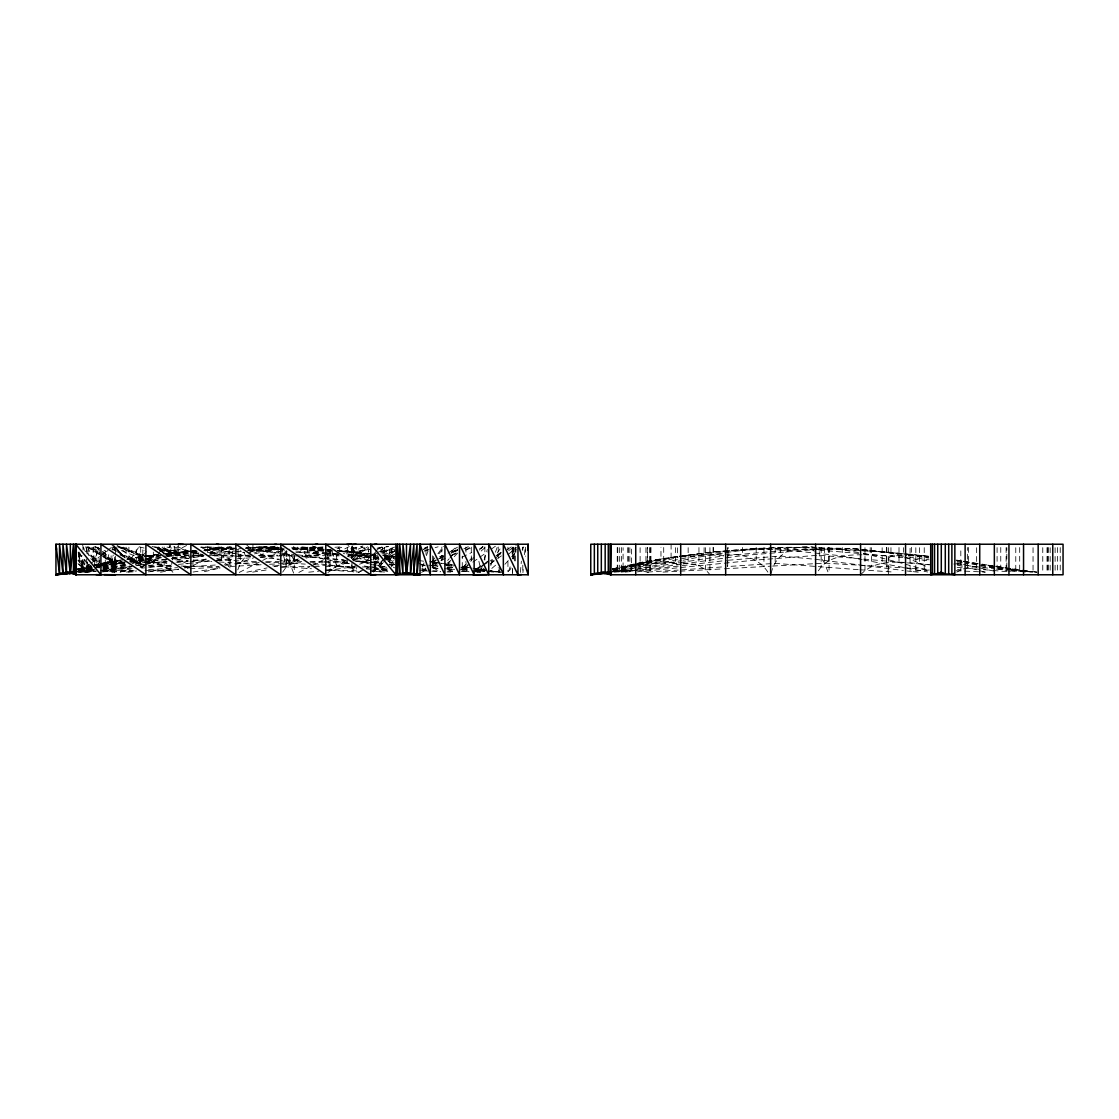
<?xml version="1.0" encoding="UTF-8"?>
<svg xmlns="http://www.w3.org/2000/svg" width="1119" height="1119" viewBox="0 0 1119 1119"><rect width="100%" height="100%" fill="white"/><g stroke="black" fill="none" stroke-linecap="round" stroke-linejoin="round"><path stroke-width="0.75" stroke-dasharray="5 3.75" d="M351.646 558.353L351.898 546.59M114.572 572.816L115.047 558.521M192.916 565.487L193.321 549.569M858.231 569.655L775.173 563.361L727.644 566.536L728.133 547.429M353.198 572.201L352.219 563.822M352.751 557.29L353.562 547.499M520.405 572.396L521.356 561.165M522.293 550.156L522.545 547.191M522.923 572.606L523.188 569.613M524.489 554.688L525.147 547.219M112.851 572.033L111.117 571.249L113.187 555.038M113.886 549.639L114.222 546.925M172.913 572.313L170.731 569.851L172.186 561.304M172.41 559.99L175.11 544.226M100.598 570.69L105.298 570.214L108.795 554.632M94.318 564.452L97.912 549.289M293.612 573.11L289.765 563.123L291.444 556.031M293.136 548.953L293.696 546.59M233.102 550.618L229.129 566.564L230.052 567.934M136.07 563.808L140.7 563.053L144.057 550.506M149.68 567.333L164.143 565.864L170.731 544.226M482.555 565.207L480.96 570.452L475.043 570.746L481.757 566.326M484.149 559.962L487.352 549.471M98.486 564.871L100.192 559.71M422.576 567.123L424.017 562.829M426.437 555.681L428.199 550.478M508.502 571.543L510.726 565.123M512.95 558.689L516.293 549.051M490.807 565.529L492.668 560.213M495.451 552.213L497.312 546.897M499.689 567.683L498.235 571.809L486.933 570.788M237.76 569.879L240.347 563.361L246.264 555.542M771.215 573.348C775.243 552.213 797.329 543.344 816.87 547.695M391.342 565.025L394.531 557.024M286.744 550.492L284.478 555.192L289.765 563.123L305.305 564.116M216.596 560.521L221.352 560.032L228.024 546.492M135.875 565.738L153.345 563.179L162.549 547.037M509.537 570.522L511.117 567.892M522.237 549.485L523.818 546.855M130.867 559.122L138.728 547.205M391.314 566.983L395.105 561.304M282.645 572.131L286.324 566.857L294.031 560.563L298.297 558.927M491.031 561.808L492.57 559.612M497.186 553.024L500.263 548.632M818.381 570.816C827.347 556.157 846.496 554.786 861.98 554.8M421.527 572.368L426.003 569.977L428.367 566.76M431.976 561.85L435.459 557.108M437.949 553.709L443.334 546.38M387.104 560.046L394.629 550.562M468.777 563.612L465.938 567.025L462.273 567.99L462.273 556.115M470.679 561.332L474.064 557.262M481.086 548.786L482.988 546.506M370.263 571.236L381.019 570.27L385.132 565.389M388.685 561.151L394.713 553.989M431.836 562.172L433.626 560.059M438.984 553.723L443.46 548.45M490.444 564.242L494.22 559.934M495.311 558.675L500.906 552.282M500.473 569.305L498.235 571.809L490.5 571.012M504.935 564.284L509.397 559.276M511.635 556.772L516.097 551.751M372.935 571.683L381.915 561.654M382.614 560.885L394.182 547.974M373.536 572.145L382.25 563.612M383.425 562.311L394.629 549.877M447.67 560.437L449.125 558.815M449.992 557.863L457.797 549.191M146.519 551.541L136.266 562.507L132.685 563.193M447.992 563.319L450.817 560.311M454.23 556.689L458.384 552.268M327.951 572.466L346.82 559.794M469.043 571.865L462.273 567.99L468.721 561.192M469.476 560.409L471.952 557.808M479.282 550.114L483.268 545.932M860.581 574.774C877.758 556.297 906.894 563.151 929.26 564.508M352.247 560.059L356.136 556.101L369.606 553.555M888.654 574.774L886.402 560.717L890.962 556.101L906.432 555.206M467.56 569.347L462.273 567.99L466.05 564.591M481.17 551.024L484.961 547.625M388.866 559.416L393.986 554.856M372.04 555.36L364.193 562.311L357.451 562.759M373.34 554.199L381.201 547.247M432.032 567.515L437.025 563.458M441.529 559.612L443.781 557.696M451.656 550.954L455.027 548.072M491.8 568.438L495.605 565.207M507.942 554.716L516.488 547.457M209.393 554.129L217.939 547.065M249.145 553.234L252.936 550.198L266.28 546.981M80.05 571.865L90.01 564.102M91.185 563.193L99.619 556.619M100.654 555.807L106.809 551.024M107.41 550.548L111.55 547.331M477.337 571.375L482.317 567.501M498.123 555.192L501.032 552.926M347.869 555.024L368.655 556.171L369.788 555.318M375.494 551.052L381.187 546.785M278.407 548.632L277.204 549.513L249.397 551.933M368.389 559.304L364.193 562.311L354.723 561.248M381.019 550.254L385.216 547.247M484.289 568.074L480.96 570.452L476.19 569.963M490.374 563.724L496.934 559.038M497.647 558.535L501.368 555.863M508.767 550.59L516.251 545.233M468.246 565.403L465.938 567.025L461.224 566.354M472.861 562.144L487.366 551.905M491.311 549.121L495.927 545.862M447.6 562.857L449.908 561.234M466.063 549.905L469.518 547.471M475.435 570.158L483.702 564.396M485.073 563.444L487.828 561.514M496.095 555.751L500.221 552.87M476.176 568.914L484.513 563.43M485.898 562.521L488.681 560.689M497.018 555.206L501.172 552.464M483.1 565.445L491.731 559.766M497.493 555.975L500.557 553.947M507.271 549.527L511.299 546.883M350.974 557.192L367.647 546.827M431.654 561.822L433.626 561.99L437.837 559.374M438.396 559.024L443.46 555.891M447.95 553.108L457.489 547.191M325.209 570.62L330.147 570.158L344.414 561.864M352.121 557.458L367.564 548.646M325.503 566.396L336.693 566.27L350.387 561.668M353.45 559.934L368.766 551.205M423.849 549.121L427.57 547.023M429.71 561.374L433.626 561.99L435.934 560.717M440.55 558.185L443.907 556.339M451.167 552.352L459.014 548.03M956.801 572.131L960.815 569.977L965.543 571.18M281.275 567.641L286.324 566.857L299.472 560.059M305.319 557.052L321.391 548.758M186.593 545.499L169.291 554.395L165.612 555.094M423.248 549.569L428.675 546.771M120.111 572.424L133.86 565.375M135.385 564.591L156.772 553.625M161.36 551.275L170.522 546.576M187.321 568.508L191.908 566.158M193.433 565.375L207.183 558.325M213.295 555.192L230.094 546.576M239.256 572.424L285.093 548.925M298.843 572.424L309.529 566.941M311.054 566.158L323.279 559.892M324.804 559.108L335.504 553.625M337.029 552.842L349.254 546.576M358.416 572.424L395.077 553.625M422.576 570.075L425.626 568.508M431.738 565.375L439.375 561.458M440.9 560.675L445.488 558.325M451.6 555.192L457.713 552.059M463.826 548.925L468.399 546.576M450.034 562.885L447.041 564.326L433.626 561.99L433.626 556.073M462.007 557.15L471.784 552.464M479.659 548.688L482.96 547.107M362.724 547.037L351.856 552.199L341.645 551.625M92.779 567.809L86.806 570.606L77.673 572.089M422.017 566.144L425.024 564.815M431.654 561.864L443.292 556.689M451.069 553.234L457.293 550.464M210.708 554.269L224.835 548.282L232.892 547.653M383.174 552.24L392.755 548.24M235.857 564.396L254.153 557.626M258.741 555.709L277.134 548.058M424.688 547.89L427.668 546.673M420.982 568.984L426.507 569.767M963.431 568.9C978.286 564.172 994.707 568.55 1010.009 569.487M424.479 551.219L427.626 549.947M439.669 556.675L442.9 555.43M452.608 551.695L457.461 549.835M303.976 556.758L322.468 549.681M432.228 562.745L434.787 561.766M451.461 555.43L457.867 552.996M465.56 550.072L471.98 547.639M326.804 570.438L351.953 567.081L355.744 565.654M359.535 564.228L372.165 559.458M373.382 559.01L381.565 555.933M383.09 555.346L394.923 550.898M167.528 556.591L178.816 554.464L188.44 551.052M440.536 556.409L443.418 555.402M453.475 551.849L457.797 550.324M337.798 553.499L302.27 555.919M342.596 551.807L356.989 546.757M373.522 554.464L394.643 547.079M284.268 561.067L294.031 560.563L297.85 559.234M305.501 556.577L320.719 552.017M78.61 569.333L90.024 566.2M612.988 569.473L636.263 563.99M78.008 568.9L91.059 565.627M612.387 569.039L645.999 561.248L677.61 556.325L677.61 547.681M282.701 564.619L299.584 560.143M306.13 558.143L330.678 550.688M336.959 548.786L343.771 546.715M343.715 551.807L362.934 545.974M424.688 550.646L429.15 549.359M435.123 547.653L438.102 546.799M78.959 570.172L91.548 566.606M636.263 563.892L610.191 571.194L633.927 569.851L616.835 572.033M96.486 566.354L102.361 564.717M103.829 564.312L119.915 560.353M612.68 571.291L633.046 565.864M634.641 565.417L660.965 559.066L677.778 556.744M77.141 568.956L94.765 565.347M612.289 568.858L632.836 564.717M96.584 565.221L121.719 559.612M637.886 563.458L660.965 559.066L660.965 547.527M77.826 571.305L90.345 567.99M353.184 560.283L369.13 556.059M370.725 555.639L375.522 554.367M381.901 552.688L394.657 549.303M77.561 569.305L88.905 566.732M77.91 569.221L93.674 565.529M613.394 569.053L623.087 566.606L623.087 547.681M612.708 569.221C679.723 554.618 748.429 545.219 817.15 548.044M78.05 571.222L92.975 567.99M94.597 567.599L122.586 560.899M613.002 571.208L677.61 556.325M78.68 569.655L90.569 566.774M250.055 554.954L216.457 558.381M254.447 553.891L276.435 548.52M77.407 569.333L89.688 566.396M95.828 564.927L98.892 564.186M101.969 563.458L123.342 559.486M95.311 564.969L98.836 564.144M104.123 562.899L111.187 561.248L104.696 555.066M77.826 571.907L125.468 561.668M129.678 560.703L144.855 557.178M634.655 567.599L677.918 557.584M204.357 571.655L220.849 567.851M228.36 566.13L231.353 565.431M611.939 572.005L633.032 567.976M128 559.668L142.798 556.325L156.982 554.548M93.926 564.997L99.675 563.752M100.206 563.64L111.187 561.248L100.64 555.01M79.085 570.396L90.205 567.99M101.339 565.585L121.943 561.724M246.865 572.187L267.161 567.892M274.225 566.41L281.289 564.913M79.085 569.081L88.583 567.095M612.317 569.403L636.124 564.885M103.619 567.333L125.314 562.843M613.296 571.809L636.459 567.739M638.166 567.389L704.103 554.395L722.608 552.199M96.318 565.207L100.78 564.298M103.745 563.682L118.292 561.011M96.388 564.997L99.087 564.452M104.501 563.375L120.74 560.143M637.9 563.668L660.965 559.066M120.824 560.675L93.339 566.102L124.782 562.381M126.797 559.486L142.798 556.325L157.261 554.842M381.943 553.891L394.839 551.345M96.388 565.025L112.655 561.864L116.138 563.836L124.531 563.277M634.459 564.396L647.467 561.864L647.467 547.443M130.112 561.878L161.947 555.793M103.969 568.662L125.51 564.563M635.046 569.375L681.303 560.577M929.343 570.005L910.083 571.361L905.061 570.704M161.64 557.71L132.154 563.179M378.586 551.863L395.035 548.758M682.996 560.255C727.112 551.373 772.166 544.715 817.248 548.268M79.995 569.557L90.01 567.697M613.142 569.879L633.088 566.312M77.547 571.236L92.192 568.69M102.472 566.843L124.489 562.899M160.521 572.201L178.746 569.011M184.453 568.004L189.475 567.123M127.258 558.885L146.113 556.087M95.045 569.249L78.931 571.431M102.78 567.99L128.028 563.85M103.731 569.095L127.678 565.179M289.639 554.339L280.533 555.486M299.962 552.66L320.621 549.289M637.257 569.305L723.881 555.807L704.103 554.395L682.59 555.961M377.089 548.212L388.307 546.45M126.993 558.787L142.798 556.325L142.798 547.261M77.519 571.963L93.115 569.501L75.365 571.194M252.656 572.131L266.126 570.019M148.449 556.493L156.408 555.262M166.339 553.723L195.867 550.45M130.112 560.451L145.61 558.059M148.771 557.57L158.241 556.101M164.549 555.122L187.405 552.24M377.914 548.212L388.335 546.618M637.718 564.647C651.678 563.319 667.679 558.717 680.548 565.85M193.111 572.033L220.135 567.934M129.552 559.332L143.652 557.22M100.304 566.032L125.09 562.493M129.566 561.822L160.912 557.136M165.388 556.465L197.559 551.947M135.413 563.766L164.885 559.43M171.333 558.465L203.798 554.506M100.78 570.62L134.196 565.99M681.303 564.186L634.921 570.746M683.01 563.934L742.498 555.556L817.08 549.401M79.813 571.403L93.115 569.501M137.064 565.151L166.927 561.276M175.991 560.004L203.154 556.185M127.454 558.899L146.995 556.185M148.295 556.017L157.415 554.744M163.178 553.961L191.573 550.842M96.346 566.578L98.976 566.214M679.457 556.521L713.083 551.863L759.647 548.282L817.164 549.947M634.711 566.088L650.964 563.836L671.092 562.507L681.331 562.913M102.934 568.172L124.838 565.193M315.922 546.897L301.319 548.883L289.22 549.219M205.113 550.926L234.123 548.058M78.596 572.466L93.982 570.494M163.29 553.751L191.881 551.149M292.786 549.149L322.971 547.89M679.303 556.115L713.083 551.863L799.889 547.289L812.016 549.513L816.87 553.29M231.339 546.925L205.518 550.086M92.849 570.522L79.883 572.145L94.318 570.382M614.345 572.187L636.711 570.144M103.074 569.263L129.776 566.032M194.65 551.387L197.07 551.094M724.287 552.003L751.199 548.8L787.748 550.198L813.667 549.499M103.466 570.858L129.37 567.795M140.281 566.494L144.365 566.018M148.365 565.543L166.885 563.361M177.459 562.116L188.034 560.871M638.599 570.816L678.869 566.046M682.24 565.654L726.441 560.437M127.594 558.913L143.568 557.122M148.1 556.619L161.164 555.206M166.06 554.674L197.084 551.303M205.239 550.408L224.835 548.282L240.949 548.66M278.883 547.359L248.026 550.632M126.405 572.047L136.602 570.956M130.266 561.962L143.931 560.535M145.302 560.381L161.709 558.675M172.648 557.528L189.055 555.807L154.562 547.555M612.625 571.557L631.606 570.033L631.606 547.667M166.451 553.905L195.363 550.954M205.882 549.877L235.116 548.212M148.086 567.053L172.088 565.053M178.439 564.41L211.827 561.011M100.668 571.977L130.405 569.291M141.651 568.144L144.869 567.823M637.229 571.851L756.178 560.032L819.29 555.192L929.609 564.829M86.485 572.103L95.884 571.166M621.059 572.131L633.186 570.914M91.198 567.137L82.96 567.948L75.239 561.165M166.871 559.528L131.245 562.843M171.976 559.024L205.98 555.709M308.76 572.159L318.635 571.236M322.971 546.897L301.319 548.883L292.954 548.52M83.841 572.159L99.143 570.774M625.241 572.075L633.592 571.319M148.337 571.837L178.704 569.403M210.358 553.933L243.103 551.066M207.686 555.556L244.753 552.338M727.322 555.5L787.748 550.198L813.289 552.87M104.291 569.403L130.182 567.179M140.546 566.298L144.001 566.004M267.861 547.051L244.641 548.366M204.259 549.779L216.387 548.8L233.256 549.443M193.041 551.094L193.321 560.241L206.819 559.15M728.133 560.241L780.475 556.031L813.289 559.108M192.594 550.772L196.175 550.492M205.728 549.751L224.835 548.282L211.687 547.121M216.121 560.283L231.885 559.22M237.144 558.829L250.292 557.808M260.811 557.01L277.904 555.695M147.764 555.961L159.36 555.122M165.976 554.632L190.202 553.346M291.402 547.918L325.601 547.974M334.931 547.289L340.218 546.911M101.046 570.13L132.042 568.242M140.071 567.655L142.742 567.445M84.918 572.271L94.947 571.543M147.82 556.702L158.604 555.919M166.689 555.346L189.643 554.87M148.491 569.739L177.487 567.655M184.299 567.151L189.419 566.787M681.289 556.8C709.796 556.954 752.318 543.806 769.494 574.774M681.611 569.865L722.524 566.913M281.848 549.205L247.397 548.814M292.674 548.478L314.341 547.023M192.832 566.536L217.911 564.857M225.828 564.34L258.237 562.423M953.794 564.032L962.34 563.458M111.662 572.145L135.777 570.578M324.608 562.2L350.709 563.193M647.705 572.061L678.212 570.089M274.84 546.715L245.593 547.89M102.822 571.739L132.797 570.732M93.464 570.228L86.806 570.606L78.26 559.864M375.173 555.01L347.603 555.989M261.133 564.745L229.129 566.564L224.262 564.703M269.553 564.27L304.312 562.549M189.936 568.774L219.338 567.123M908.152 555.108L928.63 556.353M680.03 571.194L722.734 568.886M724.441 568.788L770.879 566.172M772.614 566.074L824.577 563.123L928.364 569.305M863.63 554.702L903.467 556.171L903.467 547.639M203.798 550.52L239.536 548.632M133.609 562.479L145.96 562.773M148.589 562.633L167.011 561.64M177.529 561.081L188.062 560.521M128.181 572.103L136.7 571.655M150.31 570.928L170.731 569.851L170.731 564.717M663.007 572.103L678.324 571.291M266.378 562.004L279.386 561.332M372.809 569.529L388.027 569.907M195.433 553.08L198.916 552.912M207.63 552.478L240.739 550.814M247.705 550.464L283.848 549.359M1009.856 570.746L1036.446 572.131M119.817 554.884L136.266 562.507L167.304 562.535M176.019 562.13L188.23 561.57M189.964 561.486L209.155 560.605M432.06 565.654L432.535 567.305L437.543 567.095M310.369 562.311L323.055 561.822M324.244 561.78L345.253 560.955M275.274 546.925L246.502 547.75M815.401 549.457L836.131 548.883L886.682 552.199L928.448 556.227M103.759 570.97L131.902 570.242M280.323 549.443L246.306 547.163M818.772 549.359L852.538 548.548L928.504 556.199M144.994 570.452L170.731 569.851L164.143 565.864L146.463 558.661M272.714 565.822L286.324 566.857L309.837 566.578M314.313 566.536L322.706 566.438M327.769 565.543L357.101 567.039M362.262 567.011L369.13 566.955M370.851 566.941L386.307 566.829M212.806 555.528L233.284 555.43M238.403 555.402L248.642 555.36M258.881 555.304L277.652 555.22M279.358 555.206L289.597 555.248M250.796 556.017L237.787 556.003M259.384 556.003L297.122 555.933M193.769 555.821L203.21 555.863M214.219 555.905L236.221 555.989M149.345 561.598L164.143 565.864L174.144 565.976M181.012 566.046L219.128 566.466M304.955 555.444L325.433 555.709M327.14 555.723L339.071 555.877M149.051 565.906L173.991 566.27M183.404 566.41L188.118 566.466M419.681 570.494L426.325 570.634M432.857 570.788L439.613 570.942M447.712 571.11L454.454 571.263M461.21 571.417L469.309 571.599M818.562 547.737L852.538 548.548L906.852 555.01M278.855 547.611L254.852 546.925M325.279 569.795L361.325 570.998M236.067 549.555L238.879 549.667M250.124 550.1L287.289 551.919M193.251 555.01L204.078 555.416M683.038 562.983C693.039 563.123 703.977 566.13 709.922 574.774M372.347 562.675L364.193 562.311L352.191 558.996M373.718 562.731L380.516 563.025M818.87 548.128L836.131 548.883L861.686 552.982M279.009 547.904L258.825 546.897M216.596 558.717L221.352 560.032L257.818 561.682M265.147 562.004L289.765 563.123L289.765 553.681M956.06 570.732L985.405 572.089M422.94 570.816L440.69 571.627M447.041 571.921L450.803 572.103M295.878 552.352L323.363 553.737M325.083 553.821L339.547 554.562M353.324 560.801L372.319 561.738M374.054 561.822L382.698 562.242M389.608 562.577L393.063 562.745M484.961 570.662L477.114 569.893M477.421 571.921L480.666 572.089M447.67 567.221L454.971 567.599M284.352 559.654L299.36 560.843M310.019 561.416L323.349 562.13M351.828 564.955L351.953 567.081L357.003 567.347M367.116 567.892L372.165 568.158M373.858 568.256L390.713 569.165M818.982 548.366L886.682 552.199L903.467 556.171M284.156 548.366L261.972 547.051M292.297 548.828L331.434 551.038M475.477 571.851L482.429 572.243M313.949 564.661L326.035 565.431M332.413 550.926L289.22 547.723M341.854 551.541L374.851 554.409M859.91 569.781L894.473 572.117M432.507 567.892L439.319 568.354M444.425 568.69L454.622 569.375M459.727 569.711L468.246 570.284M193.321 560.241L211.841 561.472M218.974 561.948L231.801 562.787M236.081 563.081L260.783 564.913M327.224 552.87L330.147 570.158L359.465 572.103M977.027 563.99L965.753 563.235L1024.109 571.208M436.116 563.584L432.284 563.319L434.787 563.78M484.513 571.417L475.043 570.746L484.681 571.473M490.835 571.865L493.983 572.089M189.055 555.807L169.291 554.395L161.947 552.548M1011.534 570.872L1028.333 572.145M370.99 570.802L384.488 572.061M281.582 547.457L286.324 566.857L311.53 568.76M293.08 555.891L247.257 548.73M301.682 556.605L322.342 558.297M324.062 558.451L344.708 560.143M818.884 550.086L861.784 553.667M863.504 553.807L902.851 557.598M284.939 550.156L263.846 546.981M295.78 551.066L337.56 554.548M348.401 555.458L372.165 557.626M956.913 561.011L961.85 561.43M963.501 561.57L980.342 563.85M383.174 555.444L394.35 556.395M957.179 567.375L991.42 570.326M993.126 570.48L1006.82 571.655L1006.82 547.653M485.324 570.83L480.96 570.452L478.89 561.276M491.157 571.347L498.431 571.977M206.931 546.729L224.835 548.282M433.207 568.312L438.047 568.732L432.535 567.305L432.535 555.765M447.754 569.571L452.608 569.991M462.301 570.816L470.386 571.515M1025.787 571.361L1034.124 572.103M485.031 570.816L480.96 570.452L480.96 565.207M489.115 571.194L499.717 572.145M312.802 563.081L356.388 568.046M366.249 568.928L371.172 569.375M1010.359 568.774L981.853 564.326L1036.32 572.117M815.024 559.262L903.383 570.48M346.205 553.751L370.725 556.367M373.326 556.605L381.117 557.332M384.349 557.64L395.65 558.703M500.445 572.019L490.779 570.704M218.541 546.981L233.284 548.366M248.026 549.737L294.031 554.506M250.488 556.479L237.801 554.255M260.167 557.388L279.512 559.206M373.508 557.752L377.509 558.129M385.523 558.899L393.538 559.668M356.779 561.206L367.144 562.2M370.599 562.521L382.698 563.668M389.608 564.326L394.797 564.829M1025.424 571.012L1036.963 572.131M918.237 572.145L910.083 571.361L910.083 547.625M382.698 555.178L393.916 556.255M490.598 571.012L499.913 571.921M200.693 547.275L216.387 548.8L197.462 546.534M373.2 555.08L375.271 571.361L383.425 572.145M329.853 550.94L317.726 548.548L322.706 549.051M327.685 549.555L332.651 550.058M339.295 550.73L375.061 554.325M383.453 555.164L397.357 556.563M433.277 565.515L438.047 566.004M447.586 566.997L452.356 567.487M461.881 568.48L466.651 568.97M814.996 553.052L842.243 555.905L862.189 559.668M297.416 554.856L323.195 557.682M852.538 548.548L906.39 554.353M908.124 554.534L928.518 557.514M301.85 546.855L330.455 549.919M337.602 550.674L367.494 554.381M317.726 548.548L330.762 549.961M337.406 550.674L368.906 554.059M372.851 554.492L375.466 554.772M323.755 551.317L301.319 548.883L323.223 552.394M328.245 551.807L331.238 552.129M1011.618 569.669L1032.879 572.061M491.968 571.389L499.074 572.173M324.188 557.794L343.687 560.004M462.273 567.99L467.49 568.592M476.176 569.599L483.142 570.396M957.193 564.438L980.985 567.277M982.678 567.487L994.567 568.914M996.274 569.109L1006.457 570.34M428.325 565.151L437.669 566.27M447.013 567.389L452.957 568.102M461.028 569.067L468.819 570.005M374.278 568.9L390.895 571.487M904.544 557.808L928.322 560.815M379.271 559.01L343.337 553.583M386.712 559.948L395.203 561.025M432.424 563.43L439.865 564.396M444.327 564.983L453.251 566.158M461.364 567.235L468.693 568.2M475.002 569.025L484.485 570.27M389.93 563.906L395.259 564.605M332.329 551.583L336.693 566.27L356.695 568.914M386.153 556.171L393.958 557.206M418.94 560.563L423.625 561.192M432.983 562.437L436.116 562.857M291.458 555.122L294.031 560.563L302.564 561.71M503.088 572.48L498.235 571.809L498.235 567.683M908.53 555.248L928.7 558.073M373.998 555.29L376.613 555.653M384.418 556.744L393.538 558.017M908.586 556.898L929.05 559.808M451.768 564.997L447.041 564.326L452.076 565.109M374.333 556.982L377.187 557.388M385.705 558.591L394.643 559.864M446.873 565.529L452.314 566.312M460.86 567.557L469.407 568.788M863.854 559.976L927.637 571.977M377.565 554.646L381.019 570.27L390.979 571.711M157.415 548.814L178.271 551.863L178.271 544.226M468.427 567.403L461.322 566.312M475.057 568.382L486.583 570.089M327.377 559.668L351.534 564.06M364.165 565.99L368.375 566.62M372.585 567.263L388.027 569.613M957.291 561.934L962.368 562.703M383.971 556.017L396.126 557.877M982.048 564.116L1010.233 568.816M1012.038 569.025L1023.773 570.858M436.802 563.892L433.626 561.99L435.934 562.353M441.599 563.235L455.167 565.347M462.133 566.676L469.602 567.851M475.197 568.718L485.73 570.354M956.913 560.171L961.85 560.955M963.501 561.206L1010.317 571.375M863.392 553.248L903.732 563.724M325.657 552.786L339.491 555.08M956.06 560.143L978.412 563.766M431.976 561.878L437.249 562.731M472.777 568.158L487.185 570.564M649.384 547.597L649.384 572.816L640.11 570.214L640.11 547.695M90.667 558.675L105.298 570.214L111.117 571.249L111.117 555.038M347.701 556.549L380.502 562.465M1011.8 569.109L1026.403 572.117M470.679 567.92L465.938 567.025L465.938 561.332M475.407 568.816L483.296 570.312M297.374 547.149L307.417 555.905L324.048 559.038M956.885 563.039L961.822 564.004M963.473 564.326L994.413 571.236M432.368 565.053L436.424 565.85M957.472 569.319L960.815 569.977L960.815 547.667M345.561 560.213L347.338 563.417L350.695 564.102M166.927 547.065L189.573 551.779M194.091 552.716L198.623 553.667M200.133 553.975L203.154 554.604M433.626 561.99L439.347 563.193M445.082 564.382L451.852 565.808M957.43 565.207L962.382 566.256M905.313 564.2L929.357 570.914M420.618 564.787L425.919 565.906M154.618 546.771L178.271 551.863L157.989 546.995M367.41 563.025L364.193 562.311L347.338 544.226M373.858 564.466L386.74 567.319M205.099 546.883L235.186 553.667M369.885 556.716L351.856 552.199L351.856 544.226M157.541 549.345L178.816 554.464L178.816 549.345M447.208 568.214L452.594 569.529M139.176 546.813L144.435 548.142M472.861 570.704L478.68 572.187M372.991 557.318L379.719 559.094M388.125 561.318L395.273 563.193M418.814 563.542L425.793 565.459M984.818 572.131L967.348 567.305L967.348 547.527M337.798 554.996L328.399 551.807M173.683 546.869L187.978 550.814M192.748 552.129L200.693 554.325M369.536 563.906L364.193 562.311L364.193 547.247M370.417 564.172L387.132 569.151M251.873 551.317L278.393 559.584M279.652 559.976L289.765 563.123M388.88 564.549L393.175 565.892M155.905 547.219L178.816 554.464M217.45 558.759L221.352 560.032L229.129 566.564L229.129 547.023M152.072 546.366L188.565 558.647M312.411 546.03L323.349 549.988M119.09 546.631L144.855 556.199M177.222 546.715L188.579 551.052M190.202 551.681L204.805 557.262M120.209 547.681L142.798 556.325L120.055 547.261M159.36 550.59L169.291 554.395L169.291 544.226M422.422 568.592L426.661 570.718M94.583 546.701L102.472 549.793M104.053 550.408L107.2 551.653M113.299 547.387L145.344 560.018M202.329 548.058L234.011 560.815M235.605 561.444L240.347 563.361L240.347 550.604M117.019 546.631L142.043 556.856M123.146 547.135L144.141 555.835M905.061 556.87L928.434 567.389M373.564 558.339L382.152 562.13M448.146 569.725L453.209 571.963M119.901 553.639L145.722 565.85M120.81 547.079L147.33 559.178M148.897 559.892L170.731 569.851M393.37 567.277L394.629 567.851M159.066 550.184L188.23 564.312M111.802 549.037L115.439 550.842M116.642 551.443L144.519 565.249M361.297 546.897L369.046 550.912M120.348 554.478L129.161 559.612M130.629 560.465L142.379 567.305M87.226 547.065L99.199 554.157M87.911 547.163L102.752 555.989M103.997 556.716L112.655 561.864L112.655 555.989M432.535 567.305L440.159 571.893M91.688 547.499L99.381 552.632M100.78 553.569L116.138 563.836L116.138 557.304M88.737 546.897L112.473 563.193L112.473 556.87M79.029 560.213L88.261 566.606L88.261 561.011M84.457 550.59L99.507 561.696M103.815 564.885L113.495 572.019M86.722 553.234L101.633 564.242M102.99 565.235L111.117 571.249M278.407 550.464L277.204 549.513L277.204 546.869M282.659 553.765L284.478 555.192L284.478 549.709M246.865 545.219L252.936 550.198L252.936 544.226M78.022 563.612L82.428 567.501L82.428 555.863M116.138 544.226L136.266 562.507L136.266 547.275M103.046 551.681L116.138 563.836M78.372 552.828L81.449 555.695M96.584 547.331L98.206 548.869M111.187 544.226L124.894 557.835M95.633 546.506L99.353 550.184M101.955 552.758L112.473 563.193M97.954 547.163L99.423 548.632M102.361 551.583L112.655 561.864M95.437 564.312L97.339 566.228M95.157 564.577L97.045 566.62M115.215 547.205L126.153 559.122M112.655 544.226L125.104 557.933M78.092 552.828L92.178 568.452M77.966 560.339L84.848 570.005L84.848 559.696M827.948 571.851L824.577 563.123L819.29 555.192L819.29 547.359M338.47 547.429L340.246 550.632M243.886 552.101L245.648 556.031L245.648 551.611M79.463 552.143L86.806 570.606L86.806 562.689M87.8 546.813L92.793 559.71M352.163 545.708L356.136 556.101L356.136 547.191M78.218 551.961L84.848 570.005M78.386 555.863L82.428 567.501M78.302 554.115L82.96 567.948L82.96 557.57M381.859 546.785L385.649 558.311M85.673 546.757L88.485 555.346M426.94 547.527L427.864 550.828M82.428 544.226L83.897 549.821M86.233 558.843L88.261 566.606L87.38 562.885M238.095 553.793L240.347 563.361M83.841 547.96L84.289 549.821M425.584 567.99L426.003 569.977M515.565 547.177L516.181 554.968M513.845 547.191L514.81 564.508M513.048 556.129L512.726 547.205L512.614 556.269M512.25 547.233L512.404 558.843M512.544 569.151L512.614 574.313M1060.225 547.583L1060.225 572.718M1057.609 547.555L1057.609 572.438M1055.105 547.723L1055.105 573.879M1050.154 547.709L1050.154 572.061M1048.503 547.541L1048.503 572.327M1047.44 547.569L1047.44 572.634M1047.02 547.625L1047.02 571.375M1042.768 547.639L1042.768 571.445M1033.047 547.681L1033.047 571.809M1019.689 547.527L1019.689 570.606M1015.772 547.723L1015.772 570.452M1006.121 547.625L1006.121 571.347M1000.764 547.485L1000.764 567.025M997.085 547.625L997.085 567.99M976.649 547.723L976.649 566.913M968.439 547.457L968.439 561.99M924.238 547.639L924.238 569.837M919.412 547.681L919.412 563.207M915.832 547.709L915.832 570.27M911.593 547.289L911.593 554.912M899.005 547.513L899.005 562.311M890.962 547.625L890.962 556.101M888.654 547.625L888.654 571.375M886.766 547.499L886.766 567.081M886.682 547.415L886.682 552.199M886.402 547.527L886.402 560.717M882.15 547.723L882.15 563.417M871.505 547.625L871.505 566.27M870.204 547.597L870.204 554.339M864.973 547.695L864.973 570.158M842.243 547.569L842.243 555.905M829.067 547.625L829.067 571.375M828.843 547.499L828.843 560.563M824.577 547.667L824.577 563.123M821.15 547.709L821.15 566.857M812.016 546.869L812.016 549.513M787.748 547.219L787.748 550.198M780.475 547.597L780.475 556.031M775.173 547.709L775.173 563.361M763.955 547.667L763.955 566.564M756.178 547.387L756.178 560.032M742.498 547.471L742.498 555.556M727.644 547.667L727.644 566.536M713.628 547.639L713.628 554.464M713.083 547.289L713.083 551.863M709.922 547.625L709.922 571.375M705.557 547.653L705.557 569.851M704.103 547.625L704.103 554.395M698.955 547.555L698.955 565.864M688.157 547.681L688.157 563.179M675.512 547.653L675.512 563.053M671.092 544.226L671.092 562.507M663.707 547.485L663.707 562.102M650.964 547.499L650.964 563.836M650.349 547.625L650.349 571.375M647.286 547.681L647.286 563.193M645.943 547.611L645.943 571.249M629.843 547.695L629.843 566.76M628.151 547.597L628.151 566.102M627.941 547.597L627.941 569.501M621.618 547.527L621.618 570.606M619.674 547.667L619.674 570.005M617.772 547.625L617.772 567.948M617.254 547.555L617.254 567.501M525.412 547.247L525.412 556.297M522.797 547.219L522.797 550.198M522.797 565.137L522.797 572.606M515.327 547.191L515.327 561.962M513.677 547.205L513.677 559.108M512.614 568.298L512.614 572.802M512.208 549.317L512.208 557.808M507.942 547.121L507.942 550.016M507.942 561.584L507.942 571.711M498.235 546.995L498.235 558.017M484.877 546.869L484.877 560.059M471.295 547.107L471.295 561.514M465.938 547.079L465.938 552.786M441.837 547.065L441.837 561.234M426.003 549.373L426.003 554.534M389.426 549.345L389.426 563.011M384.6 547.387L384.6 555.304M381.019 549.443L381.019 552.912M381.019 561.584L381.019 570.27M375.271 555.08L375.271 571.361M368.655 547.219L368.655 556.171M353.828 549.317L353.828 559.5M353.828 566.284L353.828 569.683M351.953 547.093L351.953 558.507M351.953 562.801L351.953 567.081M351.59 546.981L351.59 557.961M347.338 547.429L347.338 555.43M347.338 558.619L347.338 563.417M336.693 555.248L336.693 566.27M330.147 551.149L330.147 570.158M307.417 547.149L307.417 555.905M294.255 556.101L294.255 569.683M294.031 546.953L294.031 549.681M294.031 555.122L294.031 560.563M286.324 551.303L286.324 566.857M221.352 546.869L221.352 560.032M207.686 547.065L207.686 552.716M175.11 549.317L175.11 559.5M170.731 549.359L170.731 557.891M164.143 546.939L164.143 553.695M164.143 560.465L164.143 565.864M153.345 552.129L153.345 563.179M140.7 547.373L140.7 563.053M128.895 547.205L128.895 559.122M126.153 547.205L126.153 557.584M116.138 547.499L116.138 550.772M115.523 549.317L115.523 554.409M115.523 556.101L115.523 569.683M114.572 547.093L114.572 549.947M114.572 557.094L114.572 571.389M112.655 547.163L112.655 550.1M105.298 551.163L105.298 570.214M99.115 549.359L99.115 568.144M96.793 549.387L96.793 564.871M95.017 547.051L95.017 561.123M93.339 546.967L93.339 560.633M93.115 547.387L93.115 561.612M88.261 547.023L88.261 555.416M86.806 546.869L86.806 554.786M82.96 547.191L82.96 550.156M370.081 549.317L351.856 552.199L370.095 549.415"/><path stroke-width="1.5" d="M527.664 550.268L528.238 544.226L55.95 544.226L55.95 574.774L75.826 572.872M503.704 574.648L488.737 544.226L488.737 574.774L474.134 544.226L474.134 574.774L459.517 544.226L459.517 574.774L444.914 544.226L444.914 574.774L430.311 544.226L430.311 574.774L420.045 544.226L417.065 574.313L420.115 574.551M61.251 573.32L55.95 574.774L70.343 573.082L73.462 544.226L73.462 573.124L76.246 574.019L75.77 574.774L528.238 574.774L528.238 544.226M376.096 574.648L370.739 574.774L370.739 544.226L395.874 574.774L406.477 573.418L410.477 544.226L410.477 573.599L417.065 574.313L419.052 573.501M611.128 574.774L603.994 573.474L590.762 574.774L590.762 544.226L1063.05 544.226L1063.05 574.774L610.582 574.774L611.072 544.226M954.269 573.334L951.877 574.313L937.75 573.446L930.7 574.774L930.7 544.226M56.537 549.387L55.95 544.226L59.531 574.173L67.364 572.285M72.791 572.285L62.636 573.921L69.266 572.173M60.958 573.487L55.95 574.774L71.154 572.424M64.301 572.634L65.979 572.201M276.589 544.38L274.519 544.435M67.056 572.271L55.95 574.774L65.615 572.83M601.868 572.271L590.762 574.774L605.966 572.424M600.427 572.83L590.762 574.774L603.687 572.285L594.175 574.299M69.28 572.424L62.93 573.711L59.531 544.226L59.531 574.173L61.783 573.753M603.966 572.452L594.343 574.173L594.343 544.226M64.049 573.32L68.581 572.466M73.322 572.257L65.839 573.627L74.819 572.341M71.602 572.396L66.497 573.32L62.93 544.226L62.93 573.711L71.364 572.285M606.33 572.41L597.742 573.711L597.742 544.226M59.363 574.299L65.993 573.138M75.155 573.362L69.168 573.474L76.106 572.341M597.462 573.921L607.715 572.257M70.945 572.676L66.497 573.32L66.497 544.226L70.343 573.082L74.903 572.368M610.051 572.313L601.323 573.32L601.323 544.226M600.651 573.627L608.722 572.466M69.168 573.474L76.274 572.592M603.994 573.474L610.89 572.62M70.343 544.226L70.343 573.082L75.141 572.55M75.519 573.208L72.385 573.515L76.316 574.774M607.197 573.515L610.666 573.166M374.152 544.421L376.781 544.226M353.044 544.435L356.136 544.226M315.222 544.38L317.726 544.226M503.34 574.774L503.34 544.226L517.957 574.774L521.538 574.593M95.982 574.62L100.92 574.774L100.92 544.226L145.89 574.774L145.89 544.226L190.859 574.774L190.859 544.226L235.829 574.774L235.829 544.226L280.799 574.774L280.799 544.226L325.769 574.774L329.168 574.634M346.75 544.407L351.856 544.226M418.674 574.606L413.415 574.774L413.205 573.655M472.987 574.774L487.143 574.606M611.072 574.019L605.169 573.082L605.169 544.226M70.343 573.082L73.462 573.124L75.407 544.226L75.407 573.446L76.246 544.226L76.246 574.019L75.77 544.226L100.92 574.774M104.193 574.62L115.523 574.774M394.937 573.585L399.721 573.725L399.721 544.226L402.938 573.446L402.938 544.226L406.477 573.418L410.477 573.599L413.876 544.226L413.876 573.907L412.1 573.446M183.376 544.407L178.271 544.226L180.649 544.435M216.387 544.226L218.89 544.393M931.274 573.418L934.533 573.725L934.533 544.226M397.007 573.46L399.721 573.725L397.539 544.226L397.539 574.131L395.874 544.226L395.874 574.774M402.84 572.97L406.477 573.418L406.477 544.226M405.218 572.648L407.848 573.124M937.876 572.704L941.289 573.418L941.289 544.226M402.211 572.522L406.477 573.418M940.645 572.131L943.737 573.11M406.407 572.313L409.12 573.166M415.569 573.627L417.065 574.313L417.065 544.226L413.484 573.613M370.739 574.774L325.769 544.226L325.769 574.774M528.238 574.774L517.957 544.226L517.957 574.774M1052.769 544.226L1052.769 574.774M1038.166 544.226L1038.166 574.774M1023.549 544.226L1023.549 574.774M1008.946 544.226L1008.946 574.774M994.343 544.226L994.343 574.774M979.726 544.226L979.726 574.774M965.124 544.226L965.124 574.774M954.857 544.226L954.857 574.774L951.877 574.313L951.877 544.226M948.702 544.226L948.702 573.907M945.289 544.226L945.289 573.599M937.75 544.226L937.75 573.446M932.365 544.226L932.365 574.131M905.551 544.226L905.551 574.774M860.581 544.226L860.581 574.774M815.611 544.226L815.611 574.774M770.641 544.226L770.641 574.774M725.671 544.226L725.671 574.774M680.702 544.226L680.702 574.774M635.732 544.226L635.732 574.774M610.582 544.226L610.582 574.774M610.233 544.226L610.233 573.446M608.274 544.226L608.274 573.124M420.045 544.226L420.045 574.774M75.77 544.226L75.77 574.774M595.784 573.487L590.762 574.774L595.826 573.487"/></g></svg>
